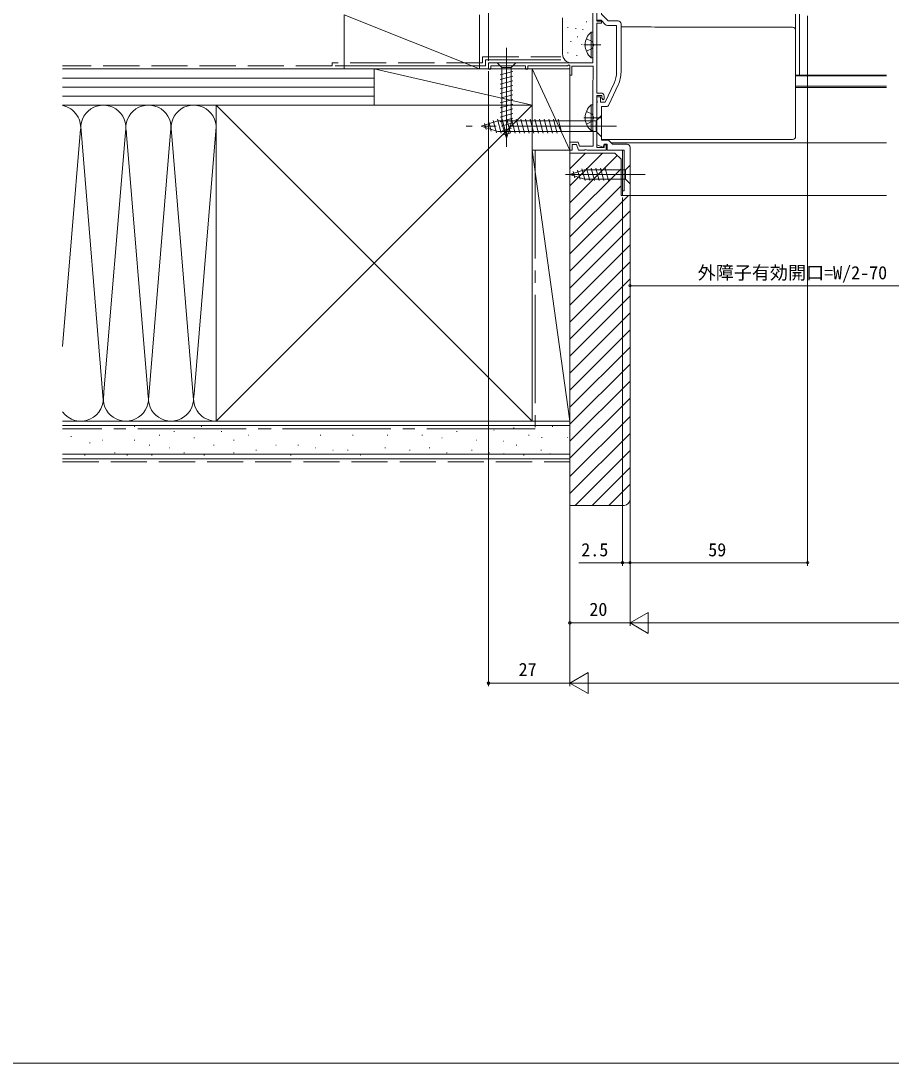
# Model space of a CAD drawing. Units: millimetres, scale not verified. Extents: x -693 to 693, y -1120 to 1122.
# Drawn here: x -141 to 148.1, y -1120 to -773.7 of the extents above; entities that cross this region are included whole.
import ezdxf
from ezdxf.enums import TextEntityAlignment as Align

# ---------------------------------------------------------------- set-up
doc = ezdxf.new("R2010")
doc.units = ezdxf.units.MM
doc.header["$LTSCALE"] = 4
doc.linetypes.add('CHAIN2', pattern=[12, 9, -1, 1, -1])
doc.linetypes.add('DASHED3', pattern=[4, 3, -1])
for name, color, linetype, lineweight in [('0-0_0', 7, 'Continuous', 9), ('0-2_YKK_ZWAK', 4, 'Continuous', 9), ('0-3_YKK_11', 2, 'Continuous', 9), ('0-4_YKK_12', 3, 'Continuous', 18), ('0-5_YKK_13', 3, 'Continuous', 9), ('0-8_YKK_A1', 6, 'Continuous', 9), ('0-9_YSS_KE', 7, 'Continuous', 9)]:
    doc.layers.add(name, color=color, linetype=linetype, lineweight=lineweight)
doc.styles.add('ＭＳ ゴシック', font='')
doc.styles.get('ＭＳ ゴシック').set_extended_font_data('MS Gothic')

msp = doc.modelspace()

# ---------------------------------------------------------------- linework, layer by layer
at = {"layer": '0-0_0'}
msp.add_lwpolyline([(693, -1120), (-693, -1120), (-693, 1064)], dxfattribs=at)
at = {"layer": '0-2_YKK_ZWAK'}
for p, q in [((116.353, -771.493), (116.353, -776.301)), ((58.353, -775.63), (61.862, -775.63)), ((48.444, -777.443), (48.444, -785.943)), ((48.953, -777.443), (48.444, -777.443)), ((48.953, -777.443), (48.953, -785.943)), ((71.882, -775.818), (115.353, -775.818)), ((116.353, -776.301), (116.353, -776.816)), ((116.353, -776.816), (116.353, -777.814)), ((48.953, -779.693), (48.953, -783.693)), ((48.953, -785.943), (48.444, -785.943)), ((23.452, -787.693), (17.252, -787.693)), ((17.252, -787.693), (18.802, -789.243)), ((18.802, -789.243), (18.802, -807.778)), ((21.902, -789.243), (18.802, -789.243)), ((23.452, -787.693), (21.902, -789.243)), ((21.902, -807.778), (21.902, -789.243)), ((18.252, -791.67), (22.452, -790.545)), ((18.252, -793.223), (22.452, -792.097)), ((18.252, -794.776), (22.452, -793.65)), ((18.252, -796.329), (22.452, -795.203)), ((18.252, -797.882), (22.452, -796.756)), ((18.252, -799.434), (22.452, -798.309)), ((18.252, -800.987), (22.452, -799.862)), ((18.252, -802.54), (22.452, -801.415)), ((18.252, -804.093), (22.452, -802.968)), ((48.444, -801.643), (48.444, -810.143)), ((48.953, -801.643), (48.444, -801.643)), ((48.953, -801.643), (48.953, -810.143)), ((15.863, -806.851), (16.941, -810.873)), ((17.295, -806.4), (18.526, -810.993)), ((18.252, -805.646), (22.452, -804.521)), ((18.252, -807.199), (22.452, -806.074)), ((18.846, -806.393), (20.079, -810.993)), ((20.399, -806.393), (21.632, -810.993)), ((21.952, -806.393), (23.185, -810.993)), ((23.505, -806.393), (24.738, -810.993)), ((25.058, -806.393), (26.29, -810.993)), ((26.611, -806.393), (27.843, -810.993)), ((28.164, -806.393), (29.396, -810.993)), ((29.717, -806.393), (30.949, -810.993)), ((31.27, -806.393), (32.502, -810.993)), ((32.822, -806.393), (34.055, -810.993)), ((34.375, -806.393), (35.608, -810.993)), ((35.928, -806.393), (37.161, -810.993)), ((37.481, -806.393), (38.714, -810.993)), ((48.953, -803.893), (48.953, -807.893)), ((51.853, -805.193), (50.103, -806.943)), ((51.853, -812.193), (51.853, -805.193)), ((11.853, -808.693), (17.404, -806.943)), ((11.853, -808.693), (17.404, -810.443)), ((13, -807.754), (13.549, -809.804)), ((14.431, -807.303), (15.245, -810.339)), ((50.103, -806.943), (17.404, -806.943)), ((18.51, -808.683), (22.452, -807.627)), ((20.352, -812.693), (18.802, -807.778)), ((18.962, -810.115), (21.998, -809.301)), ((20.352, -812.693), (21.902, -807.778)), ((48.953, -810.143), (48.444, -810.143)), ((50.103, -810.443), (50.103, -806.943)), ((50.103, -810.443), (17.404, -810.443)), ((19.413, -811.547), (21.463, -810.997)), ((51.853, -812.193), (50.103, -810.443)), ((51.853, -811.662), (51.853, -811.05)), ((51.853, -812.298), (51.853, -811.662)), ((51.853, -812.659), (51.853, -812.298)), ((116.353, -811.661), (116.353, -812.076)), ((41.353, -824.692), (46.269, -823.142)), ((42.5, -823.754), (43.049, -825.804)), ((43.932, -823.303), (44.746, -826.339)), ((45.364, -822.851), (46.42, -826.792)), ((59.803, -823.142), (46.269, -823.142)), ((46.848, -822.592), (47.973, -826.792)), ((48.401, -822.592), (49.526, -826.792)), ((49.954, -822.592), (51.079, -826.792)), ((51.506, -822.592), (52.632, -826.792)), ((53.059, -822.592), (54.185, -826.792)), ((61.353, -821.592), (59.803, -823.142)), ((59.803, -826.242), (59.803, -823.142)), ((61.353, -827.792), (61.353, -821.592)), ((41.353, -824.692), (46.269, -826.242)), ((46.269, -826.242), (59.803, -826.242)), ((61.353, -827.792), (59.803, -826.242))]:
    msp.add_line(p, q, dxfattribs=at)
at = {"layer": '0-2_YKK_ZWAK', "linetype": 'CHAIN2'}
for p, q in [((45.996, -781.693), (51.673, -781.693)), ((20.352, -782.693), (20.352, -815.606)), ((45.996, -805.893), (51.673, -805.893)), ((56.853, -808.693), (6.853, -808.693)), ((66.353, -824.692), (39.866, -824.692))]:
    msp.add_line(p, q, dxfattribs=at)
at = {"layer": '0-2_YKK_ZWAK'}
for points in [[(116.353, -777.814), (116.353, -801.8), (116.353, -805.064), (116.353, -811.661)], [(115.353, -813.078), (51.853, -813.078), (51.853, -812.659)]]:
    msp.add_lwpolyline(points, dxfattribs=at)
at = {"layer": '0-2_YKK_ZWAK', "linetype": 'DASHED3'}
for points in [[(46.857, -779.618), (48.764, -780.548), (49.373, -781.693)], [(46.857, -783.768), (48.764, -782.838), (49.373, -781.693)], [(46.857, -803.818), (48.764, -804.748), (49.373, -805.893)], [(46.857, -807.968), (48.764, -807.038), (49.373, -805.893)]]:
    msp.add_lwpolyline(points, dxfattribs=at)
at = {"layer": '0-2_YKK_ZWAK'}
for centre, radius, start, end in [((51.985, -781.693), 5.531, 129.79413, 230.20587), ((115.354, -776.817), 0.999, 0.05348, 90.05355), ((51.985, -805.893), 5.531, 129.79413, 230.20587)]:
    msp.add_arc(centre, radius, start, end, dxfattribs=at)
for centre, major_axis, ratio, start_param, end_param in [((61.536, -776.792), (19, 0), 0.061163, 0.9949745, 1.5536451), ((115.353, -812.076), (0, -1.002), 0.998135, 6.2831853, 7.8539816)]:
    msp.add_ellipse(centre, major_axis=major_axis, ratio=ratio, start_param=start_param, end_param=end_param, dxfattribs=at)
at = {"layer": '0-3_YKK_11'}
for p, q in [((117.603, -791.781), (117.603, -771.493)), ((116.353, -791.781), (146.603, -791.781)), ((116.353, -791.993), (146.603, -791.993)), ((116.353, -795.393), (146.603, -795.393)), ((116.353, -795.793), (146.603, -795.793)), ((55.053, -814.193), (146.603, -814.193)), ((58.853, -831.693), (58.853, -816.693)), ((58.853, -831.693), (146.603, -831.693))]:
    msp.add_line(p, q, dxfattribs=at)
at = {"layer": '0-4_YKK_12', "linetype": 'DASHED3'}
for p, q in [((12.352, -785.692), (38.352, -785.692)), ((-37.648, -788.692), (-127.185, -788.692)), ((-37.648, -787.692), (-37.648, -788.692))]:
    msp.add_line(p, q, dxfattribs=at)
at = {"layer": '0-4_YKK_12'}
for p, q in [((13.352, -786.692), (38.352, -786.692)), ((-76.148, -815.657), (-76.148, -801.692)), ((-76.148, -906.692), (-76.148, -809.192)), ((-127.185, -906.692), (41.352, -906.692)), ((41.352, -919.192), (41.352, -906.692)), ((-127.185, -919.192), (41.352, -919.192))]:
    msp.add_line(p, q, dxfattribs=at)
at = {"layer": '0-4_YKK_12', "linetype": 'CHAIN2'}
for p, q in [((29.852, -816.692), (29.852, -909.192)), ((29.852, -909.192), (-127.185, -909.192))]:
    msp.add_line(p, q, dxfattribs=at)
at = {"layer": '0-4_YKK_12', "linetype": 'DASHED3'}
msp.add_lwpolyline([(12.352, -785.692), (12.352, -787.692), (-37.648, -787.692)], dxfattribs=at)
at = {"layer": '0-4_YKK_12'}
for points in [[(13.352, -786.692), (13.352, -788.692), (-36.648, -788.692)], [(-76.148, -801.692), (28.852, -801.692), (28.852, -906.692), (-76.148, -906.692)], [(41.352, -817.693), (41.352, -934.693), (59.352, -934.693)], [(61.352, -932.693), (61.352, -831.693), (58.352, -831.693), (58.352, -819.693), (56.352, -817.693), (41.352, -817.693)]]:
    msp.add_lwpolyline(points, dxfattribs=at)
msp.add_arc((59.352, -932.693), 2, 270.00001, 359.99999, dxfattribs=at)
at = {"layer": '0-5_YKK_13'}
for p, q in [((11.353, -789.692), (-33.647, -771.692)), ((11.353, -771.692), (11.353, -789.692)), ((38.952, -784.692), (38.952, -772.692)), ((46.952, -774.018), (46.752, -774.018)), ((40.756, -775.86), (40.556, -775.86)), ((43.426, -776.193), (43.226, -776.193)), ((44.029, -778.986), (43.829, -778.986)), ((45.763, -776.527), (45.563, -776.527)), ((41.757, -780.533), (41.557, -780.533)), ((45.429, -781.534), (45.229, -781.534)), ((40.756, -784.375), (40.556, -784.375)), ((43.76, -785.206), (43.56, -785.206)), ((48.652, -787.692), (41.952, -787.692)), ((-127.185, -789.692), (-23.648, -789.692)), ((-127.185, -792.692), (-23.648, -792.692)), ((-23.648, -801.692), (-23.648, -789.692)), ((-23.648, -789.692), (28.852, -801.692)), ((41.352, -816.692), (28.852, -789.692)), ((-127.185, -795.692), (-23.648, -795.692)), ((-127.185, -798.692), (-23.648, -798.692)), ((-76.148, -801.692), (-127.185, -801.692)), ((-23.648, -801.692), (-127.185, -801.692)), ((28.852, -906.692), (-76.148, -801.692)), ((28.852, -801.692), (-76.148, -906.692)), ((-121.223, -809.725), (-127.185, -881.872)), ((-113.648, -899.573), (-121.149, -808.799)), ((-106.038, -810.137), (-98.648, -899.573)), ((-76.154, -808.887), (-83.49, -897.661)), ((-106.308, -810.758), (-113.648, -899.573)), ((-98.648, -899.573), (-91.306, -810.724)), ((-90.99, -810.724), (-83.648, -899.573)), ((28.852, -816.692), (41.352, -816.692)), ((28.852, -906.692), (28.852, -816.692)), ((28.852, -816.692), (41.352, -906.692)), ((41.352, -906.692), (41.352, -816.692)), ((52.186, -817.692), (41.352, -828.526)), ((46.529, -817.692), (41.352, -822.869)), ((57.098, -818.438), (41.352, -834.183)), ((58.352, -822.84), (41.352, -839.84)), ((58.352, -828.496), (41.352, -845.496)), ((60.813, -831.692), (41.352, -851.153)), ((61.352, -836.81), (41.352, -856.81)), ((61.352, -842.467), (41.352, -862.467)), ((61.352, -848.124), (41.352, -868.124)), ((61.352, -853.781), (41.352, -873.781)), ((61.352, -859.438), (41.352, -879.438)), ((61.352, -865.094), (41.352, -885.094)), ((61.352, -870.751), (41.352, -890.751)), ((61.352, -876.408), (41.352, -896.408)), ((61.352, -882.065), (41.352, -902.065)), ((61.352, -887.722), (41.352, -907.722)), ((61.352, -893.379), (41.352, -913.379)), ((61.352, -899.036), (41.352, -919.036)), ((-76.148, -906.692), (-127.185, -906.692)), ((28.852, -906.692), (41.352, -906.692)), ((61.352, -905.099), (41.352, -925.099)), ((-127.185, -908.192), (41.352, -908.192)), ((-119.643, -909.258), (-119.843, -909.258)), ((-109.753, -909.258), (-109.953, -909.258)), ((-103.16, -908.434), (-103.36, -908.434)), ((-89.974, -910.082), (-90.174, -910.082)), ((-80.908, -908.434), (-81.108, -908.434)), ((-74.315, -910.082), (-74.515, -910.082)), ((-57.831, -909.258), (-58.031, -909.258)), ((-48.766, -909.258), (-48.966, -909.258)), ((-35.579, -909.258), (-35.779, -909.258)), ((-24.865, -909.258), (-25.065, -909.258)), ((-12.571, -909.258), (-12.771, -909.258)), ((3.912, -910.082), (3.712, -910.082)), ((12.154, -909.258), (11.954, -909.258)), ((16.245, -909.691), (16.045, -909.691)), ((22.871, -908.912), (22.671, -908.912)), ((35.669, -908.522), (35.469, -908.522)), ((61.352, -910.756), (41.352, -930.756)), ((-124.267, -911.746), (-124.467, -911.746)), ((-117.995, -913.879), (-118.195, -913.879)), ((-113.874, -913.055), (-114.074, -913.055)), ((-103.16, -913.055), (-103.36, -913.055)), ((-94.919, -911.406), (-95.119, -911.406)), ((-83.38, -912.231), (-83.58, -912.231)), ((-70.194, -913.055), (-70.394, -913.055)), ((-65.249, -911.406), (-65.449, -911.406)), ((-41.348, -911.406), (-41.548, -911.406)), ((-30.634, -911.406), (-30.834, -911.406)), ((-19.096, -911.406), (-19.296, -911.406)), ((-7.626, -911.406), (-7.826, -911.406)), ((-1.033, -912.231), (-1.233, -912.231)), ((10.505, -913.055), (10.305, -913.055)), ((19.363, -913.31), (19.163, -913.31)), ((27.813, -911.406), (27.613, -911.406)), ((32.161, -912.14), (31.961, -912.14)), ((40.736, -912.14), (40.536, -912.14)), ((-127.185, -917.692), (41.352, -917.692)), ((-109.753, -917.176), (-109.953, -917.176)), ((-98.215, -914.703), (-98.415, -914.703)), ((-91.622, -915.527), (-91.822, -915.527)), ((-86.677, -917.176), (-86.877, -917.176)), ((-76.787, -914.703), (-76.987, -914.703)), ((-70.194, -917.176), (-70.394, -917.176)), ((-62.776, -916.351), (-62.976, -916.351)), ((-56.183, -914.703), (-56.383, -914.703)), ((-48.766, -914.703), (-48.966, -914.703)), ((-42.996, -915.527), (-43.196, -915.527)), ((-37.227, -916.351), (-37.427, -916.351)), ((-32.282, -916.351), (-32.482, -916.351)), ((-19.92, -915.527), (-20.12, -915.527)), ((-11.747, -916.351), (-11.947, -916.351)), ((-5.154, -915.527), (-5.354, -915.527)), ((0.615, -917.176), (0.415, -917.176)), ((8.857, -916.351), (8.657, -916.351)), ((14.626, -917.176), (14.426, -917.176)), ((19.553, -917.597), (19.353, -917.597)), ((23.692, -914.703), (23.492, -914.703)), ((31.933, -916.351), (31.733, -916.351)), ((34.889, -917.597), (34.689, -917.597)), ((61.352, -916.412), (43.071, -934.693)), ((-119.643, -918), (-119.843, -918)), ((-105.633, -918), (-105.833, -918)), ((-97.391, -918), (-97.591, -918)), ((-80.084, -918), (-80.284, -918)), ((-51.238, -918), (-51.438, -918)), ((-28.162, -918), (-28.362, -918)), ((26.164, -918), (25.964, -918)), ((61.352, -922.069), (48.728, -934.693)), ((61.352, -927.633), (54.292, -934.693))]:
    msp.add_line(p, q, dxfattribs=at)
at = {"layer": '0-5_YKK_13', "linetype": 'DASHED3'}
msp.add_line((-127.185, -920.192), (41.352, -920.192), dxfattribs=at)
at = {"layer": '0-5_YKK_13'}
msp.add_lwpolyline([(-33.647, -771.692), (-33.647, -789.692), (11.353, -789.692)], dxfattribs=at)
for points in [[(-23.648, -801.692), (-23.648, -789.692), (28.852, -789.692), (28.852, -801.692)], [(28.852, -816.692), (28.852, -789.692), (41.352, -789.692), (41.352, -816.692)]]:
    msp.add_lwpolyline(points, close=True, dxfattribs=at)
for centre, radius, start, end in [((41.952, -784.692), 3, 180, 270), ((-128.648, -809.192), 7.5, 348.21621, 78.75315), ((-113.648, -809.192), 7.5, 348.21621, 191.78332), ((-98.648, -809.192), 7.5, 348.21621, 191.78332), ((-83.648, -809.192), 7.5, 348.21621, 191.78332), ((-121.148, -899.192), 7.5, 216.39326, 11.78354), ((-106.148, -899.192), 7.5, 168.21647, 11.78354), ((-91.148, -899.192), 7.5, 168.21647, 11.78354), ((-76.148, -899.192), 7.5, 168.21647, 270)]:
    msp.add_arc(centre, radius, start, end, dxfattribs=at)
at = {"layer": '0-8_YKK_A1'}
for p, q in [((14.353, -786.993), (14.353, -701.693)), ((120.353, -771.993), (120.353, -954.73)), ((14.353, -790.393), (14.353, -994.73)), ((41.353, -817.393), (41.353, -974.73)), ((41.353, -817.393), (41.353, -994.73)), ((58.853, -832.393), (58.853, -954.73)), ((61.353, -832.393), (61.353, -974.73)), ((61.353, -832.393), (61.353, -974.73)), ((61.353, -832.393), (61.353, -954.73)), ((61.353, -832.393), (61.353, -954.73)), ((61.353, -832.693), (61.353, -862.693)), ((41.353, -839.687), (41.353, -994.73)), ((61.353, -861.693), (172.853, -861.693)), ((61.353, -953.73), (120.353, -953.73)), ((61.353, -973.73), (67.415, -970.23)), ((67.415, -977.23), (67.415, -970.23)), ((61.353, -973.73), (41.353, -973.73)), ((61.353, -973.73), (67.415, -977.23)), ((61.353, -973.73), (73.478, -973.73)), ((377.353, -973.73), (68.353, -973.73)), ((41.353, -993.73), (47.415, -990.23)), ((47.415, -997.23), (47.415, -990.23)), ((41.353, -993.73), (14.353, -993.73)), ((41.353, -993.73), (47.415, -997.23)), ((41.353, -993.73), (53.478, -993.73)), ((48.353, -993.73), (397.353, -993.73))]:
    msp.add_line(p, q, dxfattribs=at)
msp.add_lwpolyline([(61.353, -953.73), (58.853, -953.73), (44.353, -953.73)], dxfattribs=at)
for centre in [(61.353, -861.693), (58.853, -953.73), (61.353, -953.73), (61.353, -953.73), (120.353, -953.73), (41.353, -973.73), (14.353, -993.73)]:
    msp.add_circle(centre, 0.425, dxfattribs=at)
at = {"layer": '0-9_YSS_KE'}
for p, q in [((54.322, -801.616), (57.416, -794.981)), ((57.416, -794.981), (54.322, -801.616)), ((51.853, -802.193), (53.416, -802.193)), ((53.416, -802.193), (51.853, -802.193))]:
    msp.add_line(p, q, dxfattribs=at)
for points in [[(48.953, -738.893), (48.953, -787.693), (14.353, -787.693), (14.353, -789.693), (15.053, -789.693), (15.053, -788.593), (26.653, -788.593), (26.653, -789.693), (27.353, -789.693), (27.353, -788.593), (40.626, -788.593), (41.053, -788.347), (41.353, -788.52), (41.353, -791.693), (42.053, -791.693), (42.053, -788.793), (49.153, -788.793), (49.153, -793.047), (49.053, -793.22), (48.953, -793.393), (48.953, -810.193), (49.053, -810.367), (49.153, -810.54), (49.153, -815.293), (44.595, -815.293), (44.122, -813.993), (41.353, -813.993), (41.353, -816.693), (42.153, -816.693), (42.153, -814.793), (43.562, -814.793), (44.253, -816.693), (46.195, -816.693), (46.378, -816.573), (46.928, -816.573), (47.112, -816.693), (53.453, -816.693), (53.453, -814.893), (52.753, -814.893), (52.753, -815.793)], [(51.753, -797.693), (50.353, -797.693), (50.353, -774.493), (51.853, -774.493), (51.853, -773.793), (50.353, -773.793), (50.353, -769.093), (52.053, -769.093), (52.053, -769.693), (52.553, -770.193), (52.853, -769.893), (52.853, -769.293)], [(51.053, -769.493), (50.353, -769.493), (50.353, -773.493), (51.732, -773.493), (53.139, -774.901)], [(57.353, -773.693), (54.053, -773.693), (51.853, -771.493), (51.853, -770.293)], [(57.353, -773.693), (54.053, -773.693), (51.853, -771.493), (51.853, -770.293)], [(53.846, -775.193), (56.853, -775.193), (56.853, -790.755)], [(58.353, -774.693), (58.353, -790.755), (58.353, -774.693)], [(56.057, -794.347), (53.098, -800.693), (51.553, -800.693), (51.553, -798.893), (50.353, -798.893), (50.353, -800.235), (50.473, -800.419), (50.473, -800.968), (50.353, -801.152), (50.353, -814.935), (52.395, -815.678), (52.753, -814.693), (53.753, -814.693), (53.753, -816.693), (59.353, -816.693), (59.353, -830.193), (58.853, -830.193), (58.853, -831.693), (61.353, -831.693), (61.353, -815.693)], [(52.753, -815.793), (50.353, -815.793), (50.353, -798.493), (51.953, -798.493), (51.953, -799.393), (52.453, -799.893), (52.753, -799.593), (52.753, -798.693)]]:
    msp.add_lwpolyline(points, dxfattribs=at)
msp.add_lwpolyline([(51.853, -802.193), (51.853, -813.293), (54.153, -813.293), (55.553, -814.693), (60.311, -814.693), (55.553, -814.693), (54.153, -813.293), (51.853, -813.293)], close=True, dxfattribs=at)
for centre, radius, start, end in [((53.846, -774.193), 1, 225.00001, 270), ((57.353, -774.693), 1, 0, 89.99998), ((57.353, -774.693), 1, 359.99998, 89.99998), ((48.353, -790.755), 8.5, 335, 0), ((48.353, -790.755), 10, 335, 0), ((48.353, -790.755), 10, 335, 0), ((51.753, -798.693), 1, 0.00001, 89.99999), ((53.416, -801.193), 1, 270, 335), ((53.416, -801.193), 1, 270, 335), ((60.353, -815.693), 1, 0, 89.99998)]:
    msp.add_arc(centre, radius, start, end, dxfattribs=at)

# ---------------------------------------------------------------- texts
at = {"layer": '0-8_YKK_A1', "style": 'ＭＳ ゴシック'}
for s, p in [('外障子有効開口=W/2-70', (83.823, -860.893)), ('2.5', (45.153, -952.93)), ('59', (87.333, -952.93)), ('20', (47.833, -972.73)), ('27', (24.333, -992.73))]:
    msp.add_text(s, height=4.399, dxfattribs=at).set_placement(p, align=Align.BOTTOM_LEFT)

doc.saveas('drawing.dxf')
